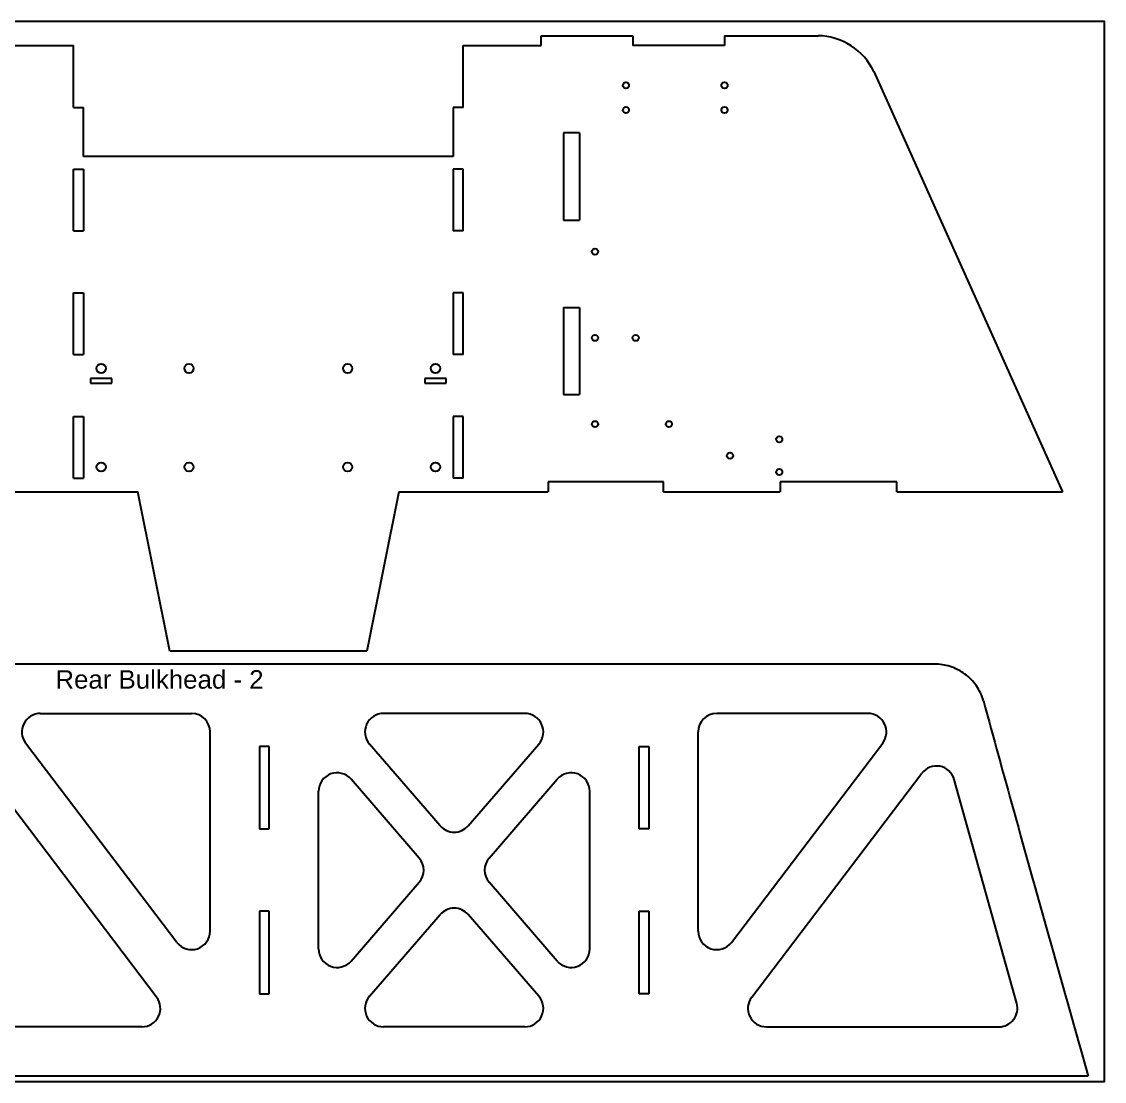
# Model space of a CAD drawing. Header units: millimetres. Extents: x -591 to -200, y 182 to 518.
# Drawn here: x -521.85 to -477.92, y 325.28 to 368.28 of the extents above; entities that cross this region are included whole.
import ezdxf

# ---------------------------------------------------------------- set-up
doc = ezdxf.new("R2010")
doc.units = ezdxf.units.MM
doc.header["$MEASUREMENT"] = 0
doc.layers.add('pic', color=7, linetype='Continuous')
doc.styles.get("Standard").update_dxf_attribs({"font": 'arial.ttf'})

msp = doc.modelspace()

# ---------------------------------------------------------------- linework, layer by layer
at = {"color": 7, "linetype": 'Continuous', "lineweight": 25}
for p, q in [((-500.7767, 367.7104), (-497.0581, 367.7104)), ((-500.7767, 367.3104), (-500.7767, 367.7104)), ((-497.0581, 367.7104), (-497.0581, 367.3104)), ((-493.3394, 367.7104), (-489.5356, 367.7104)), ((-493.3394, 367.7104), (-493.3394, 367.3104)), ((-522.9007, 367.3104), (-519.7387, 367.3104)), ((-519.7387, 364.8031), (-519.7387, 367.3104)), ((-503.9387, 367.3104), (-500.7767, 367.3104)), ((-503.9387, 364.8031), (-503.9387, 367.3104)), ((-493.3394, 367.3104), (-497.0581, 367.3104)), ((-487.2773, 366.2554), (-479.6178, 349.2104)), ((-519.7387, 364.8031), (-519.3387, 364.8031)), ((-519.3387, 362.8104), (-519.3387, 364.8031)), ((-503.9387, 364.8031), (-504.3387, 364.8031)), ((-504.3387, 364.8031), (-504.3387, 362.8104)), ((-499.864, 363.7704), (-499.864, 360.2304)), ((-499.2137, 363.7704), (-499.864, 363.7704)), ((-499.2137, 363.7704), (-499.2137, 360.2304)), ((-504.3387, 362.8104), (-519.3387, 362.8104)), ((-519.7387, 362.2958), (-519.3387, 362.2958)), ((-519.7387, 359.7885), (-519.7387, 362.2958)), ((-519.3387, 362.2958), (-519.3387, 359.7885)), ((-504.3387, 362.2958), (-504.3387, 359.7885)), ((-503.9387, 362.2958), (-504.3387, 362.2958)), ((-503.9387, 359.7885), (-503.9387, 362.2958)), ((-499.864, 360.2304), (-499.2137, 360.2304)), ((-519.7387, 359.7885), (-519.3387, 359.7885)), ((-503.9387, 359.7885), (-504.3387, 359.7885)), ((-519.7387, 357.2812), (-519.3387, 357.2812)), ((-519.7387, 354.7739), (-519.7387, 357.2812)), ((-519.3387, 357.2812), (-519.3387, 354.7739)), ((-504.3387, 357.2812), (-504.3387, 354.7739)), ((-503.9387, 357.2812), (-504.3387, 357.2812)), ((-503.9387, 354.7739), (-503.9387, 357.2812)), ((-499.864, 356.6904), (-499.2137, 356.6904)), ((-499.864, 356.6904), (-499.864, 353.1504)), ((-499.2137, 356.6904), (-499.2137, 353.1504)), ((-519.7387, 354.7739), (-519.3387, 354.7739)), ((-503.9387, 354.7739), (-504.3387, 354.7739)), ((-519.0587, 353.8041), (-519.0587, 353.6166)), ((-518.1837, 353.8041), (-519.0587, 353.8041)), ((-519.0587, 353.6166), (-518.1837, 353.6166)), ((-518.1837, 353.6166), (-518.1837, 353.8041)), ((-505.4937, 353.8041), (-505.4937, 353.6166)), ((-504.6187, 353.8041), (-505.4937, 353.8041)), ((-505.4937, 353.6166), (-504.6187, 353.6166)), ((-504.6187, 353.6166), (-504.6187, 353.8041)), ((-499.864, 353.1504), (-499.2137, 353.1504)), ((-519.7387, 352.2666), (-519.3387, 352.2666)), ((-519.7387, 349.7594), (-519.7387, 352.2666)), ((-519.3387, 352.2666), (-519.3387, 349.7594)), ((-504.3387, 352.2666), (-504.3387, 349.7594)), ((-503.9387, 352.2666), (-504.3387, 352.2666)), ((-503.9387, 349.7594), (-503.9387, 352.2666)), ((-519.7387, 349.7594), (-519.3387, 349.7594)), ((-503.9387, 349.7594), (-504.3387, 349.7594)), ((-523.1882, 349.2104), (-517.1355, 349.2104)), ((-515.8387, 342.7385), (-517.1355, 349.2104)), ((-506.5419, 349.2104), (-507.8387, 342.7385)), ((-506.5419, 349.2104), (-500.4893, 349.2104)), ((-500.4893, 349.6104), (-500.4893, 349.2104)), ((-495.8092, 349.6104), (-500.4893, 349.6104)), ((-495.8092, 349.2104), (-495.8092, 349.6104)), ((-495.8092, 349.2104), (-491.0736, 349.2104)), ((-491.0736, 349.6104), (-491.0736, 349.2104)), ((-486.338, 349.6104), (-491.0736, 349.6104)), ((-486.338, 349.2104), (-486.338, 349.6104)), ((-486.338, 349.2104), (-479.6178, 349.2104)), ((-507.8387, 342.7385), (-515.8387, 342.7385)), ((-484.8115, 342.2117), (-524.1841, 342.2117)), ((-521.0891, 340.2117), (-514.9508, 340.2117)), ((-501.4329, 340.2117), (-507.1687, 340.2117)), ((-487.5125, 340.2117), (-493.6508, 340.2117)), ((-514.2008, 331.3771), (-514.2008, 339.4617)), ((-494.4008, 331.3771), (-494.4008, 339.4617)), ((-515.5481, 330.9236), (-521.6865, 339.0081)), ((-511.8008, 338.8691), (-512.2008, 338.8691)), ((-512.2008, 338.8691), (-512.2008, 335.5257)), ((-511.8008, 335.5257), (-511.8008, 338.8691)), ((-504.868, 335.6556), (-507.7359, 338.971)), ((-503.7336, 335.6556), (-500.8657, 338.971)), ((-496.8008, 335.5257), (-496.8008, 338.8691)), ((-496.8008, 338.8691), (-496.4008, 338.8691)), ((-496.4008, 338.8691), (-496.4008, 335.5257)), ((-493.0535, 330.9236), (-486.9151, 339.0081)), ((-516.3702, 328.6989), (-523.2672, 337.7827)), ((-492.2314, 328.6989), (-485.3344, 337.7827)), ((-505.7169, 334.3442), (-508.4836, 337.5425)), ((-502.8847, 334.3442), (-500.118, 337.5425)), ((-481.4789, 328.447), (-484.0147, 337.5308)), ((-509.8008, 330.6552), (-509.8008, 337.0519)), ((-498.8008, 330.6552), (-498.8008, 337.0519)), ((-512.2008, 335.5257), (-511.8008, 335.5257)), ((-496.4008, 335.5257), (-496.8008, 335.5257)), ((-508.4836, 330.1645), (-505.7169, 333.3628)), ((-500.118, 330.1645), (-502.8847, 333.3628)), ((-512.2008, 332.1823), (-512.2008, 328.8388)), ((-511.8008, 332.1823), (-512.2008, 332.1823)), ((-511.8008, 328.8388), (-511.8008, 332.1823)), ((-507.7359, 328.736), (-504.868, 332.0514)), ((-500.8657, 328.736), (-503.7336, 332.0514)), ((-496.8008, 332.1823), (-496.4008, 332.1823)), ((-496.8008, 328.8388), (-496.8008, 332.1823)), ((-496.4008, 332.1823), (-496.4008, 328.8388)), ((-512.2008, 328.8388), (-511.8008, 328.8388)), ((-496.4008, 328.8388), (-496.8008, 328.8388)), ((-516.9675, 327.4954), (-526.4004, 327.4954)), ((-501.4329, 327.4954), (-507.1687, 327.4954)), ((-491.6341, 327.4954), (-482.2012, 327.4954)), ((-478.5784, 325.4954), (-530.0245, 325.4954))]:
    msp.add_line(p, q, dxfattribs=at)
for centre, radius in [((-497.3337, 365.6964), 0.125), ((-493.3337, 365.6964), 0.125), ((-497.3337, 364.6964), 0.125), ((-493.3337, 364.6964), 0.125), ((-498.5887, 358.9523), 0.125), ((-498.5887, 355.4523), 0.125), ((-496.9342, 355.4523), 0.125), ((-518.6212, 354.2104), 0.1875), ((-515.0562, 354.2104), 0.1875), ((-508.6212, 354.2104), 0.1875), ((-505.0562, 354.2104), 0.1875), ((-498.5887, 351.9523), 0.125), ((-495.5887, 351.9523), 0.125), ((-491.1143, 351.3354), 0.125), ((-493.1083, 350.6712), 0.125), ((-518.6212, 350.2104), 0.1875), ((-515.0562, 350.2104), 0.1875), ((-508.6212, 350.2104), 0.1875), ((-505.0562, 350.2104), 0.1875), ((-491.1143, 350.0071), 0.125)]:
    msp.add_circle(centre, radius, dxfattribs=at)
for centre, start, end in [((-521.0891, 339.4617), 90, 217.20811), ((-514.9508, 339.4617), 0, 90), ((-507.1687, 339.4617), 90, 220.8608), ((-501.4329, 339.4617), 319.1392, 90), ((-493.6508, 339.4617), 90, 180), ((-487.5125, 339.4617), 322.79189, 90), ((-509.0508, 337.0519), 40.8608, 180), ((-499.5508, 337.0519), 0, 139.1392), ((-484.7371, 337.3291), 15.59785, 142.79189), ((-504.3008, 336.1463), 220.8608, 319.1392), ((-506.2841, 333.8535), 319.1392, 40.8608), ((-502.3175, 333.8535), 139.1392, 220.8608), ((-504.3008, 331.5607), 40.8608, 139.1392), ((-514.9508, 331.3771), 217.20811, 0), ((-493.6508, 331.3771), 180, 322.79189), ((-509.0508, 330.6552), 180, 319.1392), ((-499.5508, 330.6552), 220.8608, 0), ((-516.9675, 328.2454), 270, 37.20811), ((-507.1687, 328.2454), 139.1392, 270), ((-501.4329, 328.2454), 270, 40.8608), ((-491.6341, 328.2454), 142.79189, 270), ((-482.2012, 328.2454), 270, 15.59785)]:
    msp.add_arc(centre, 0.75, start, end, dxfattribs=at)
msp.add_open_spline([(-487.2773, 366.2554), (-487.6601, 367.1072), (-488.6028, 367.7147), (-489.5356, 367.7104)], degree=3, dxfattribs=at)
for points, knots in [([(-482.8311, 340.7289), (-482.8896, 340.9433), (-482.9866, 341.1502), (-483.1132, 341.3328), (-483.2397, 341.5152), (-483.3992, 341.6784), (-483.5781, 341.8097), (-483.7602, 341.9434), (-483.9673, 342.0478), (-484.1828, 342.1154), (-484.3851, 342.1789), (-484.5995, 342.2117), (-484.8115, 342.2117)], [0, 0, 0, 0, 0.016929331, 0.016929331, 0.016929331, 0.033839356, 0.033839356, 0.033839356, 0.051041376, 0.051041376, 0.051041376, 0.067159904, 0.067159904, 0.067159904, 0.067159904]), ([(-482.8311, 340.7289), (-482.4229, 339.2355), (-482.0124, 337.7427), (-481.5995, 336.2505), (-480.6064, 332.6616), (-479.5995, 329.0764), (-478.5784, 325.4954)], [0.03903684, 0.03903684, 0.03903684, 0.03903684, 0.15701129, 0.15701129, 0.15701129, 0.44076714, 0.44076714, 0.44076714, 0.44076714])]:
    msp.add_open_spline(points, degree=3, knots=knots, dxfattribs=at)
at = {"layer": 'pic', "color": 1}
msp.add_lwpolyline([(-591.4244, 325.2828), (-477.9244, 325.2828), (-477.9244, 368.2828), (-591.4244, 368.2828)], close=True, dxfattribs=at)

# ---------------------------------------------------------------- texts
at = {"insert": (-520.4763, 341.9675), "char_height": 0.75, "attachment_point": 1}
msp.add_mtext_dynamic_manual_height_columns('Rear Bulkhead - 2', width=12.773691, gutter_width=1, heights=[1.1603], dxfattribs=at)

doc.saveas('drawing.dxf')
